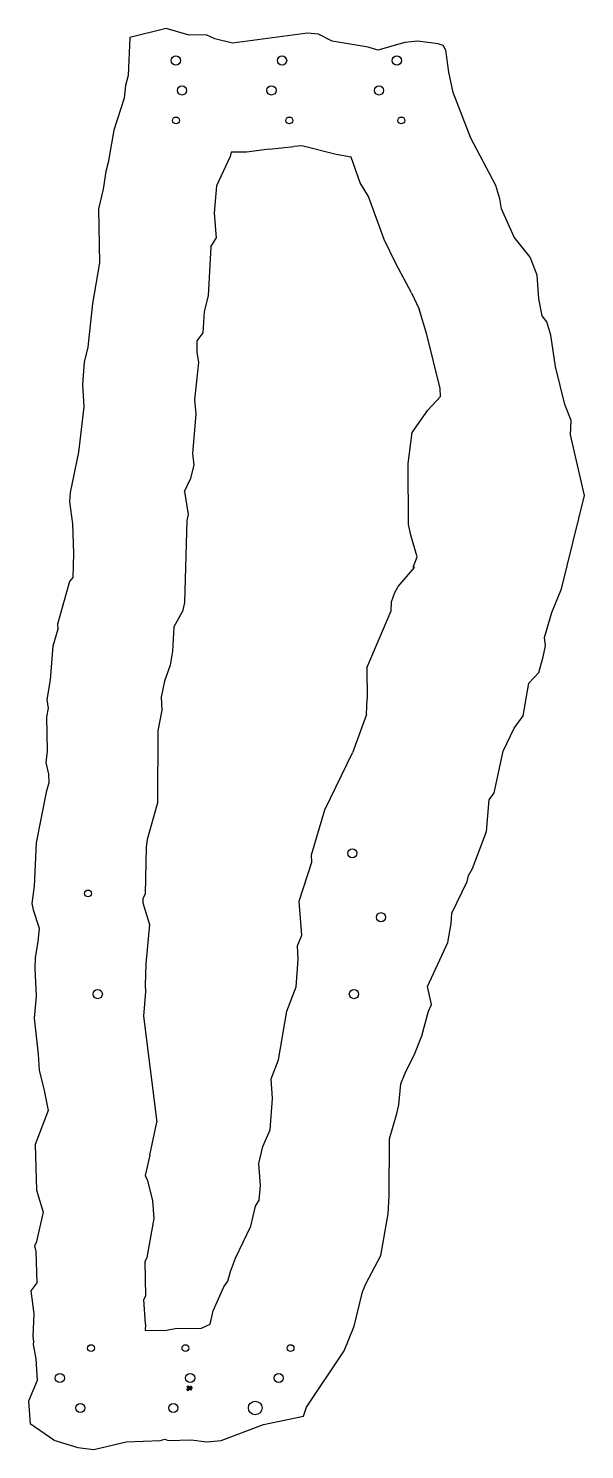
# Model space of a CAD drawing. Header units: millimetres. Extents: x 110 to 853, y 112 to 2010.
import ezdxf

# ---------------------------------------------------------------- set-up
doc = ezdxf.new("R2010")
doc.units = ezdxf.units.MM
doc.linetypes.add('SLD-Durchgehend', pattern=[0])

msp = doc.modelspace()

# ---------------------------------------------------------------- linework, layer by layer
at = {"color": 7, "linetype": 'SLD-Durchgehend', "lineweight": 25}
for p, q in [((246, 1998.5), (243.8, 1947.7)), ((294.4, 2010.4), (246, 1998.5)), ((325.1, 2001.3), (294.4, 2010.4)), ((347.6, 2001.9), (325.1, 2001.3)), ((359.2, 1996.6), (347.6, 2001.9)), ((383.1, 1990.6), (359.2, 1996.6)), ((483, 2004.3), (383.1, 1990.6)), ((497.8, 2002.9), (483, 2004.3)), ((516, 1993.4), (497.8, 2002.9)), ((564.2, 1985.6), (516, 1993.4)), ((577, 1981.6), (564.2, 1985.6)), ((613.2, 1991.8), (577, 1981.6)), ((629.9, 1993.4), (613.2, 1991.8)), ((657.6, 1989.7), (629.9, 1993.4)), ((664.2, 1987.6), (657.6, 1989.7)), ((667.9, 1981.4), (664.2, 1987.6)), ((671.9, 1952), (667.9, 1981.4)), ((243.8, 1947.7), (239.9, 1934.1)), ((677.5, 1924.7), (671.9, 1952)), ((239.9, 1934.1), (238.2, 1917.2)), ((701.2, 1863.7), (677.5, 1924.7)), ((238.2, 1917.2), (224.3, 1874.3)), ((224.3, 1874.3), (216.7, 1831.2)), ((734.6, 1800.7), (701.2, 1863.7)), ((381, 1845), (379.6, 1839.2)), ((401.4, 1845), (381, 1845)), ((431.9, 1849), (401.4, 1845)), ((431.9, 1849), (465, 1852.8)), ((475.3, 1853.6), (465, 1852.8)), ((521.5, 1842.1), (475.3, 1853.6)), ((541.3, 1838.5), (521.5, 1842.1)), ((216.7, 1831.2), (213.6, 1819.3)), ((379.6, 1839.2), (361.6, 1800)), ((553.3, 1804.3), (541.3, 1838.5)), ((213.6, 1819.3), (210.3, 1795.9)), ((564.4, 1786), (553.3, 1804.3)), ((210.3, 1795.9), (203.8, 1769.5)), ((361.6, 1800), (358.4, 1763.9)), ((585.4, 1728.4), (564.4, 1786)), ((740, 1782.7), (734.6, 1800.7)), ((203.8, 1769.5), (205.2, 1697.3)), ((742.1, 1769.3), (740, 1782.7)), ((759, 1731.5), (742.1, 1769.3)), ((358.4, 1763.9), (361.2, 1730.1)), ((354, 1718.7), (361.2, 1730.1)), ((601.1, 1696.2), (585.4, 1728.4)), ((780.2, 1704.8), (759, 1731.5)), ((354, 1718.7), (350.2, 1653.3)), ((205.2, 1697.3), (195.9, 1643)), ((622.1, 1657.2), (601.1, 1696.2)), ((789.5, 1681), (780.2, 1704.8)), ((791.7, 1649.1), (789.5, 1681)), ((350.2, 1653.3), (345.2, 1632.2)), ((622.1, 1657.2), (632.3, 1635.4)), ((195.9, 1643), (189.9, 1584.6)), ((642.2, 1601.5), (632.3, 1635.4)), ((796.5, 1626.3), (791.7, 1649.1)), ((345.2, 1632.2), (343.1, 1604)), ((802.7, 1618.6), (796.5, 1626.3)), ((807.8, 1600.7), (802.7, 1618.6)), ((343.1, 1604), (335.2, 1593.1)), ((660, 1529.4), (642.2, 1601.5)), ((814.3, 1558.8), (807.8, 1600.7)), ((189.9, 1584.6), (184.9, 1564.4)), ((335.2, 1593.1), (335.3, 1577.8)), ((335.3, 1577.8), (337.6, 1564.2)), ((184.9, 1564.4), (182.5, 1534.9)), ((337.6, 1564.2), (332.3, 1514.1)), ((826.7, 1508.1), (814.3, 1558.8)), ((182.5, 1534.9), (184.3, 1504.7)), ((660.4, 1518.8), (660, 1529.4)), ((184.3, 1504.7), (177.2, 1444.5)), ((332.3, 1514.1), (334.1, 1495.1)), ((622.8, 1470.8), (643.6, 1500.3)), ((643.6, 1500.3), (660.4, 1518.8)), ((835.1, 1486.7), (826.7, 1508.1)), ((334.1, 1495.1), (329.4, 1442.4)), ((834.1, 1467.7), (835.1, 1486.7)), ((617.3, 1429.1), (622.8, 1470.8)), ((853, 1386.4), (834.1, 1467.7)), ((177.2, 1444.5), (166.3, 1390.3)), ((331.1, 1426.9), (326.3, 1408)), ((329.4, 1442.4), (331.1, 1426.9)), ((618, 1347.6), (617.3, 1429.1)), ((318.7, 1391.9), (326.3, 1408)), ((166.3, 1390.3), (165.4, 1378.1)), ((318.7, 1391.9), (323.7, 1361.1)), ((822.1, 1261.8), (853, 1386.4)), ((165.4, 1378.1), (169.4, 1348.6)), ((169.4, 1348.6), (170.4, 1309)), ((322.1, 1352.9), (318.9, 1243.7)), ((323.7, 1361.1), (322.1, 1352.9)), ((620.9, 1333.5), (618, 1347.6)), ((629.5, 1304.4), (620.9, 1333.5)), ((170.4, 1309), (169.7, 1276.9)), ((623.9, 1290.8), (629.5, 1304.4)), ((169.7, 1276.9), (165.4, 1271.4)), ((604.1, 1264.7), (626, 1290.5)), ((626, 1290.5), (623.9, 1290.8)), ((165.4, 1271.4), (149.2, 1214.5)), ((595.3, 1244.4), (599.8, 1257.1)), ((599.8, 1257.1), (604.1, 1264.7)), ((809.3, 1230.1), (822.1, 1261.8)), ((318.9, 1243.7), (316.3, 1231.7)), ((594.6, 1232.5), (595.3, 1244.4)), ((304.7, 1210.4), (316.3, 1231.7)), ((562.4, 1156.3), (594.6, 1232.5)), ((799.3, 1196.8), (809.3, 1230.1)), ((149.6, 1208.1), (143.2, 1185.2)), ((149.2, 1214.5), (149.6, 1208.1)), ((304.7, 1210.4), (302.7, 1178.4)), ((800.6, 1185.5), (799.3, 1196.8)), ((143.2, 1185.2), (139.3, 1140.1)), ((302.7, 1178.4), (299.7, 1159.8)), ((797.6, 1171.1), (800.6, 1185.5)), ((299.7, 1159.8), (292, 1138.6)), ((791.7, 1149.9), (797.6, 1171.1)), ((139.3, 1140.1), (135.1, 1114.1)), ((562.4, 1156.3), (562.6, 1114.9)), ((778.7, 1135.9), (791.7, 1149.9)), ((292, 1138.6), (287.5, 1117.1)), ((771.2, 1092.1), (778.7, 1135.9)), ((136.6, 1102.5), (134.6, 1091)), ((135.1, 1114.1), (136.6, 1102.5)), ((287.5, 1117.1), (288.4, 1099.8)), ((561.9, 1093.7), (562.6, 1114.9)), ((134.6, 1091), (135.5, 1044.8)), ((288.4, 1099.8), (283.2, 1072.3)), ((561.9, 1093.7), (543, 1042.7)), ((759.1, 1075.6), (771.2, 1092.1)), ((283.2, 1072.3), (282.7, 976)), ((744.1, 1044.9), (759.1, 1075.6)), ((135.5, 1044.8), (133.5, 1030)), ((732.1, 989.3), (744.1, 1044.9)), ((133.5, 1030), (137.1, 1014.4)), ((506.3, 966.4), (543, 1042.7)), ((137.1, 1014.4), (137.6, 1002.6)), ((133.9, 990.3), (120.7, 922.5)), ((137.6, 1002.6), (133.9, 990.3)), ((725.7, 979.8), (732.1, 989.3)), ((282.7, 976), (269, 926.8)), ((722.1, 937.8), (725.7, 979.8)), ((488.2, 906.4), (506.3, 966.4)), ((703.2, 888.1), (722.1, 937.8)), ((120.7, 922.5), (118.2, 864.7)), ((267.5, 916.8), (266.5, 854.2)), ((269, 926.8), (267.5, 916.8)), ((471.7, 844.4), (488.9, 896.7)), ((488.9, 896.7), (488.2, 906.4)), ((696.1, 870.7), (698.2, 879)), ((698.2, 879), (703.2, 888.1)), ((118.2, 864.7), (115.1, 841.5)), ((675.7, 828.6), (696.1, 870.7)), ((115.1, 841.5), (116.9, 832.8)), ((263.2, 847.5), (263.1, 842.2)), ((263.1, 842.2), (272, 813.6)), ((266.5, 854.2), (263.2, 847.5)), ((475.5, 799.2), (471.7, 844.4)), ((116.9, 832.8), (124.8, 808.6)), ((674.7, 814.5), (675.7, 828.6)), ((124.8, 808.6), (122.8, 790.2)), ((272, 813.6), (267.4, 760.7)), ((469.7, 784.8), (475.5, 799.2)), ((670.3, 789.3), (674.7, 814.5)), ((122.8, 790.2), (119.4, 769.4)), ((470.5, 766.4), (469.7, 784.8)), ((643.1, 730.4), (670.3, 789.3)), ((119.4, 769.4), (118.9, 754.4)), ((267.4, 760.7), (266.2, 732.3)), ((467.8, 730.2), (470.5, 766.4)), ((118.9, 754.4), (120.8, 717.8)), ((266.7, 723.9), (263.9, 690.9)), ((266.2, 732.3), (266.7, 723.9)), ((455.5, 697.5), (467.8, 730.2)), ((648.5, 706.4), (643.1, 730.4)), ((120.8, 717.8), (118.1, 688.2)), ((644.4, 697.7), (648.5, 706.4)), ((118.1, 688.2), (123.4, 640.2)), ((263.9, 690.9), (281.8, 549.3)), ((444.4, 632.7), (455.5, 697.5)), ((635.8, 664.8), (644.4, 697.7)), ((626.4, 641.2), (635.8, 664.8)), ((123.4, 640.2), (124.7, 618.6)), ((434.7, 607.3), (444.4, 632.7)), ((613.3, 614.8), (626.4, 641.2)), ((124.7, 618.6), (131.6, 591.8)), ((607.8, 600.4), (613.3, 614.8)), ((131.6, 591.8), (136.7, 564.7)), ((436.1, 580.8), (434.7, 607.3)), ((604.8, 572.4), (607.8, 600.4)), ((433, 538.9), (436.1, 580.8)), ((602.5, 560.9), (604.8, 572.4)), ((136.7, 564.7), (119.3, 519.4)), ((592.7, 527.1), (602.5, 560.9)), ((272.5, 505.1), (281.8, 549.3)), ((423.5, 516.8), (433, 538.9)), ((119.3, 519.4), (121, 458.6)), ((417.9, 493.9), (423.5, 516.8)), ((592, 451.1), (592.7, 527.1)), ((272.5, 505.1), (266.4, 478.1)), ((420.2, 464.5), (417.9, 493.9)), ((266.4, 478.1), (269.5, 471.2)), ((121, 458.6), (130, 429.2)), ((269.5, 471.2), (276.3, 444.4)), ((418.4, 445.2), (420.2, 464.5)), ((276.3, 444.4), (277.7, 420.6)), ((407.3, 410.2), (413.7, 437.1)), ((413.7, 437.1), (418.4, 445.2)), ((590.6, 426.8), (592, 451.1)), ((130, 429.2), (120.6, 388.2)), ((277.7, 420.6), (268.3, 368.6)), ((580.8, 371.4), (590.6, 426.8)), ((386.7, 367.6), (407.3, 410.2)), ((120.6, 388.2), (118.4, 384)), ((118.4, 384), (120.1, 376.6)), ((120.1, 376.6), (121.6, 334.7)), ((268.3, 368.6), (266, 362.9)), ((266, 362.9), (266.8, 317.2)), ((380.2, 349.8), (386.7, 367.6)), ((560.7, 333.3), (580.8, 371.4)), ((376.8, 337.1), (380.2, 349.8)), ((121.6, 334.7), (113.8, 324.1)), ((113.8, 324.1), (117.8, 293.3)), ((357.3, 297.1), (371.2, 329.3)), ((371.2, 329.3), (376.8, 337.1)), ((556.3, 322.7), (560.7, 333.3)), ((266.8, 317.2), (264.4, 312.5)), ((266.8, 279.5), (264.4, 312.5)), ((545.4, 276.7), (556.3, 322.7)), ((117.8, 293.3), (116.1, 263.2)), ((353, 279.3), (357.3, 297.1)), ((266.8, 279.5), (266.1, 271.1)), ((266.1, 271.1), (294.6, 271.6)), ((294.6, 271.6), (306.2, 273.6)), ((306.2, 273.6), (341.3, 274)), ((341.3, 274), (353, 279.3)), ((532.1, 243.9), (545.4, 276.7)), ((116.1, 263.2), (117.4, 256.3)), ((117.4, 256.3), (116.9, 252.1)), ((116.9, 252.1), (120.1, 233.1)), ((120.1, 233.1), (122.3, 204.2)), ((481.6, 168.8), (532.1, 243.9)), ((122.3, 204.2), (110.4, 176.4)), ((110.4, 176.4), (112.6, 146.3)), ((424.3, 145.3), (477.8, 156.5)), ((477.8, 156.5), (481.6, 168.8)), ((144.5, 124.6), (112.6, 146.3)), ((367.6, 124.2), (424.3, 145.3)), ((144.5, 124.6), (176.5, 114.9)), ((176.5, 114.9), (197.7, 111.9)), ((197.7, 111.9), (240.8, 122.5)), ((240.8, 122.5), (286.2, 124.2)), ((286.2, 124.2), (292.5, 125.9)), ((292.5, 125.9), (297, 124.2)), ((297, 124.2), (327.5, 125.1)), ((327.5, 125.1), (348.5, 122.4)), ((348.5, 122.4), (367.6, 124.2))]:
    msp.add_line(p, q, dxfattribs=at)
at = {"color": 2, "linetype": 'SLD-Durchgehend', "lineweight": 25, "true_color": 0xffff00}
for p, q in [((321.7, 192.6), (322.2, 192.6)), ((322.4, 195.1), (321.9, 195.1)), ((323.2, 193.7), (323.2, 194.2)), ((326.3, 191.4), (327.7, 193.4)), ((326.7, 191.1), (326.3, 191.4)), ((328.2, 193.4), (326.7, 191.1))]:
    msp.add_line(p, q, dxfattribs=at)
at = {"color": 2, "linetype": 'SLD-Durchgehend', "lineweight": 25, "true_color": 0xffff00, "flags": 128}
for points in [[(322.2, 192.6), (322.4, 192.2), (322.6, 191.9)], [(322.6, 191.9), (323, 191.7), (323.4, 191.6)], [(323.2, 194.2), (324, 194.4), (324.3, 194.7), (324.4, 194.9), (324.4, 195.1)], [(324.7, 192.7), (324.7, 192.9), (324.5, 193.2), (324.2, 193.5), (323.2, 193.7)], [(324.4, 195.1), (324.3, 195.4), (324, 195.7), (323.4, 195.8)], [(324.3, 194), (324.6, 193.8), (324.8, 193.6)], [(324.8, 193.6), (325.1, 193.1), (325.1, 192.7)], [(327.7, 193.4), (327.4, 193.4), (327.2, 193.3)], [(328.8, 194.8), (328.6, 194), (328.2, 193.4)]]:
    msp.add_lwpolyline(points, dxfattribs=at)
at = {"color": 7, "linetype": 'SLD-Durchgehend', "lineweight": 25}
for centre, radius in [((307.3, 1967.6), 6.12), ((449.1, 1967.6), 6.12), ((602.3, 1967.6), 6.12), ((315.4, 1927.6), 6.12), ((434.9, 1927.6), 6.12), ((578.6, 1927.6), 6.12), ((307.5, 1887.6), 4.5), ((458.8, 1887.6), 4.5), ((608.3, 1887.6), 4.5), ((543, 908.5), 6.12), ((190, 854.9), 4.5), ((581.1, 823.1), 6.12), ((203, 720.4), 6.12), ((545, 720.4), 6.12), ((194, 247.5), 4.5), ((320, 247.5), 4.5), ((460.5, 247.5), 4.5), ((152.4, 207.5), 6.12), ((326.4, 207.5), 6.12), ((444.5, 207.5), 6.12), ((179.7, 167.5), 6.12), ((304, 167.5), 6.12), ((413.3, 167.5), 9.12)]:
    msp.add_circle(centre, radius, dxfattribs=at)
at = {"color": 2, "linetype": 'SLD-Durchgehend', "lineweight": 25, "true_color": 0xffff00}
for centre, radius, start, end in [((323.4, 192.7), 1.64, 185.8096, 271.2317), ((323.4, 194.9), 1.51, 90.0685, 171.4129), ((323.4, 194.8), 1.07, 88.9084, 163.7704), ((323.5, 195), 1.38, 3.4177, 93.2713), ((323.6, 192.8), 1.15, 263.6995, 355.7429), ((323.5, 192.8), 1.66, 267.4481, 358.5713), ((323.7, 195), 1.17, 300.1095, 0.7257), ((327.2, 194.8), 1.55, 88.3254, 179.4698), ((327.1, 194.8), 1.48, 180.0361, 271.8685), ((327.2, 194.8), 1.05, 86.2255, 176.9397), ((327.2, 195), 1.09, 185.1187, 274.0038), ((327.3, 194.8), 1.06, 3.6476, 93.3903), ((327.3, 194.8), 1.53, 359.6456, 90.8379), ((327.3, 194.9), 1.01, 265.8877, 359.4603)]:
    msp.add_arc(centre, radius, start, end, dxfattribs=at)

doc.saveas('drawing.dxf')
